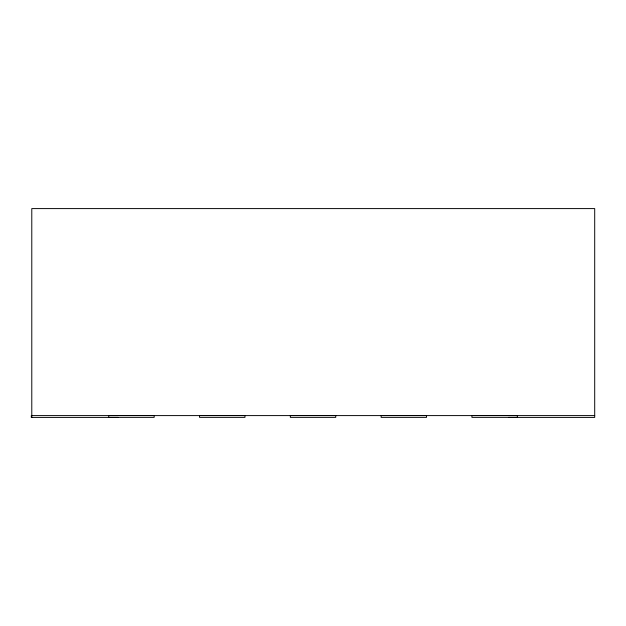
<?xml version="1.0" encoding="UTF-8"?>
<svg xmlns="http://www.w3.org/2000/svg" width="626" height="626" viewBox="0 0 626 626"><rect width="100%" height="100%" fill="white"/><g stroke="black" fill="none" stroke-linecap="round" stroke-linejoin="round"><path stroke-width="0.94" d="M31.785 415.594L594.7 415.594M118.04 417.409L31.3 417.409L31.3 415.594M508.445 417.409L594.7 417.409L594.7 208.591L31.785 208.591L31.785 417.409M154.16 415.554L108.76 415.554L108.76 417.37L154.16 417.37L154.16 415.554M244.954 415.554L199.553 415.554L199.553 417.37L244.954 417.37L244.954 415.554M335.739 415.554L290.347 415.554L290.347 417.37L335.739 417.37L335.739 415.554M426.533 415.554L381.14 415.554L381.14 417.37L426.533 417.37L426.533 415.554M517.326 415.554L471.934 415.554L471.934 417.37L517.326 417.37L517.326 415.554"/></g></svg>
